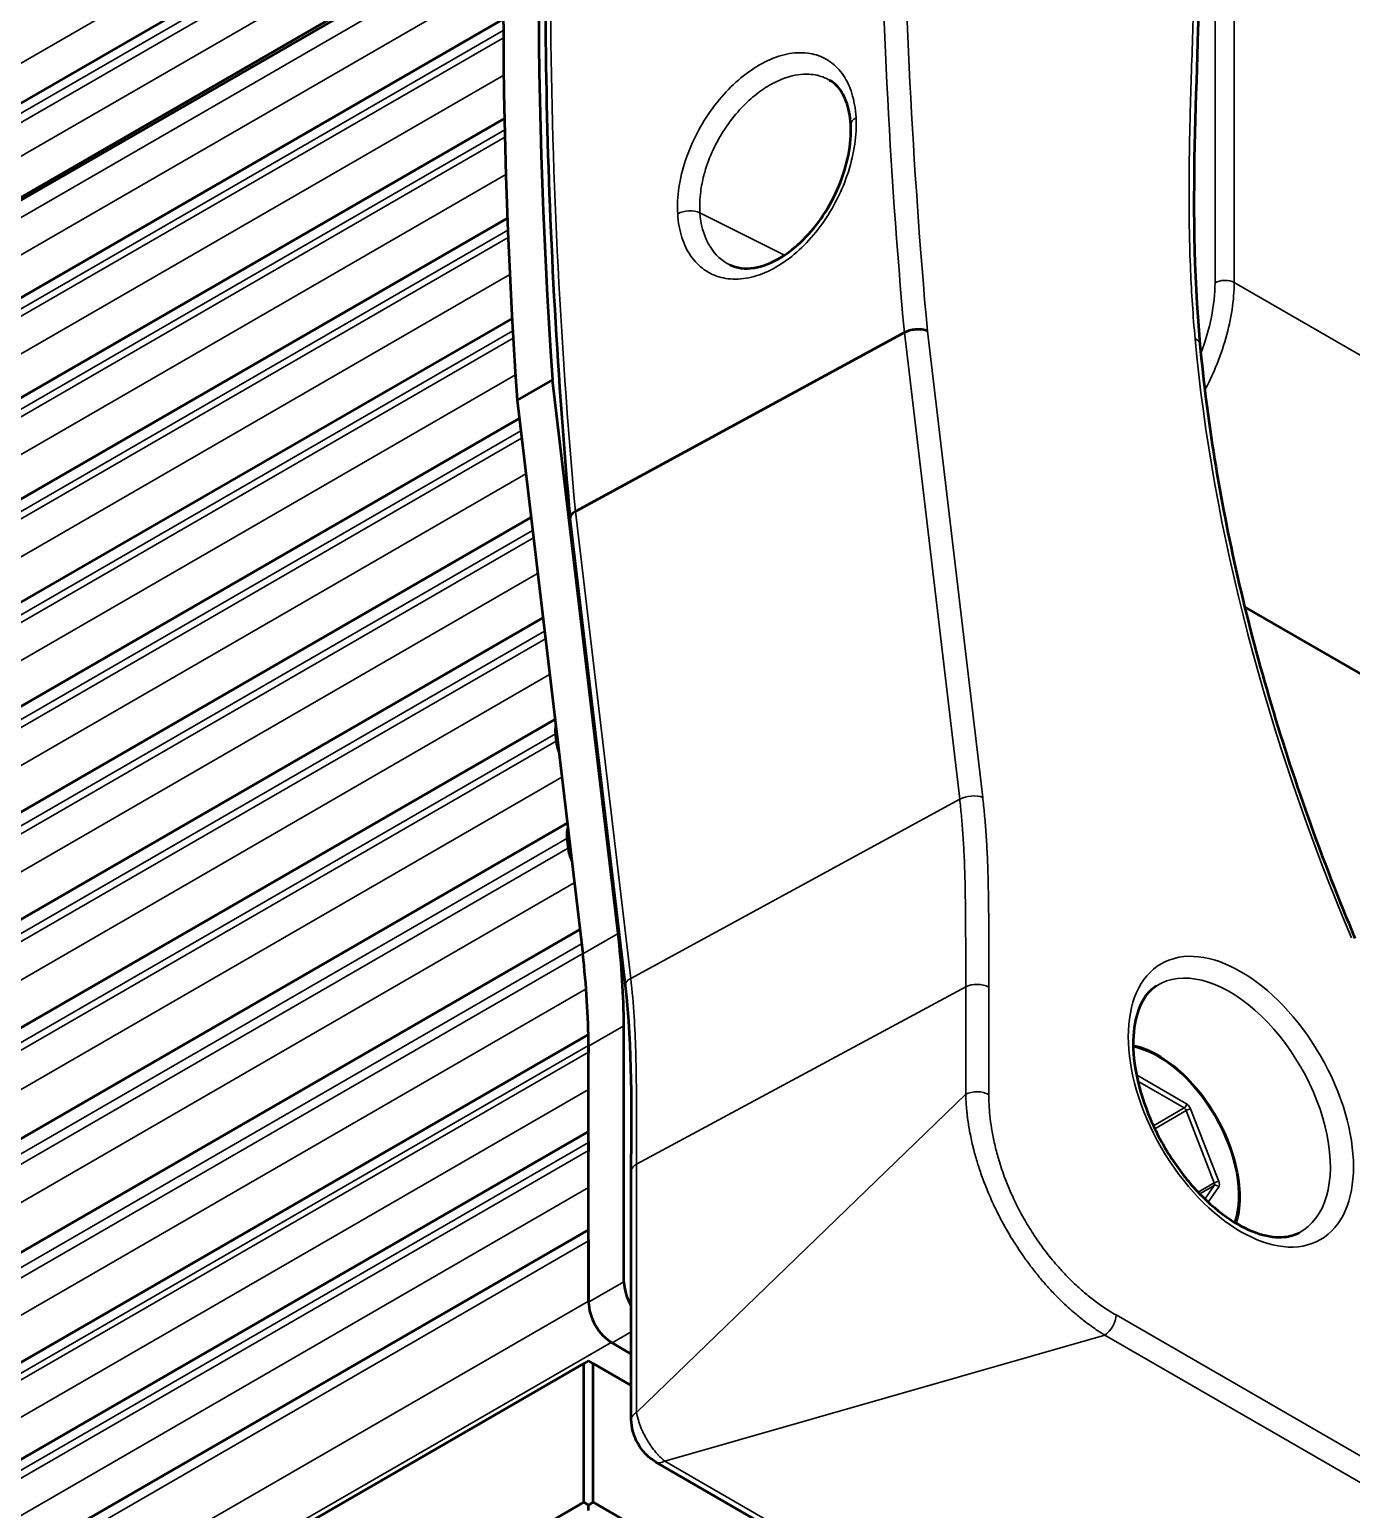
# Model space of a CAD drawing. Header units: millimetres. Extents: x 0 to 3000, y 0 to 3000.
# Drawn here: x 1038.61 to 1078.29, y 900.86 to 945.28 of the extents above; entities that cross this region are included whole.
import ezdxf

# ---------------------------------------------------------------- set-up
doc = ezdxf.new("R2010")
doc.units = ezdxf.units.MM
doc.layers.add('Visible (ANSI)', color=7, linetype='Continuous', lineweight=50)
doc.layers.add('Visible Narrow (ANSI)', color=7, linetype='Continuous', lineweight=35)

msp = doc.modelspace()

# ---------------------------------------------------------------- linework, layer by layer
at = {"layer": 'Visible (ANSI)'}
for p, q in [((1052.9137, 951.4911), (346.1809, 543.4588)), ((1052.8443, 948.5341), (345.9653, 540.4174)), ((1052.8455, 948.6208), (346.1149, 540.5897)), ((1052.8285, 945.5993), (346.1933, 537.6233)), ((1052.8648, 942.6194), (346.2588, 534.6602)), ((1052.9531, 939.6247), (346.3639, 531.6753)), ((1053.0925, 936.6155), (346.5087, 528.6691)), ((1064.8693, 936.1883), (1054.9927, 930.8189)), ((1054.3037, 934.7716), (1053.243, 934.1593)), ((1056.2738, 918.1537), (1054.3037, 934.7716)), ((1053.243, 934.1593), (1055.2132, 917.5414)), ((1053.3085, 933.6072), (346.6931, 525.6426)), ((1053.6608, 930.6351), (492.1819, 606.4651)), ((1056.4951, 916.5947), (1054.8337, 930.6077)), ((1054.0178, 927.6239), (499.57, 607.5133)), ((1075.0883, 927.9456), (1085.3377, 922.0282)), ((1054.3794, 924.5743), (878.9383, 823.2834)), ((1054.7487, 921.4592), (884.0781, 822.9225)), ((1055.127, 918.2683), (887.9285, 821.7362)), ((1055.3853, 915.1171), (890.7021, 820.0372)), ((1056.4506, 907.6968), (1056.4506, 915.3815)), ((1055.3895, 914.7901), (1055.3895, 914.5904)), ((1055.3899, 907.0845), (1055.3899, 914.7691)), ((1055.3899, 912.2042), (892.3579, 818.0776)), ((1055.3895, 911.8744), (1055.3895, 911.6406)), ((1056.6722, 903.5631), (1056.6722, 911.0165)), ((1067.2476, 910.7273), (1067.2476, 910.7272)), ((1067.2531, 910.7127), (1067.2531, 910.7127)), ((1067.2893, 910.6182), (1067.2893, 910.6181)), ((1067.4058, 910.3318), (1067.4058, 910.3318)), ((1055.3899, 909.2543), (893.4488, 815.7575)), ((1055.3895, 908.9246), (1055.3895, 907.1185)), ((1069.0493, 907.6861), (1069.0493, 907.6861)), ((1056.6722, 905.5276), (1056.0958, 905.8604)), ((1055.3892, 905.3224), (1055.2478, 905.2407)), ((1055.5306, 905.2407), (1055.3892, 905.3224)), ((1055.2478, 905.2407), (907.0382, 819.6719)), ((1055.2478, 901.0766), (1055.2478, 905.2407)), ((1055.5306, 901.0766), (1055.5306, 905.2407)), ((1056.6722, 904.5816), (1055.5306, 905.2407)), ((1107.7308, 873.2305), (1057.4118, 902.2822)), ((1040.6814, 892.6667), (1055.2478, 901.0766)), ((1055.3892, 900.995), (1055.2478, 901.0766)), ((1055.3892, 900.995), (1055.5306, 901.0766)), ((1055.3892, 900.8317), (1055.3892, 900.995)), ((1055.5306, 901.0766), (1065.1473, 895.5244))]:
    msp.add_line(p, q, dxfattribs=at)
for centre, major_axis, ratio, start_param, end_param in [((1179.2157, 874.429), (-88.62, 153.4943), 0.5773503, 0.6857379, 0.8668568), ((1178.1551, 873.8166), (88.62, -153.4943), 0.5773503, 3.8273306, 4.0084495), ((1063.7607, 942.4538), (-0.4993, -0.0263), 0.5400933, 6.2831567, 6.2831921), ((1055.0776, 923.8526), (-0.4871, 0.8436), 0.5773503, 0.5971613, 0.9129912), ((1215.7437, 854.8925), (115.0262, -199.2313), 0.5773503, 4.0545838, 4.0556862), ((1055.1019, 923.6213), (-0.4871, 0.8436), 0.5773503, 0.8978521, 1.2800402), ((1055.4235, 920.7239), (-0.4871, 0.8436), 0.5773503, 0.4942168, 0.9287961), ((1215.7437, 854.8925), (115.0262, -199.2313), 0.5773503, 4.0703887, 4.0718581), ((1055.4577, 920.4322), (-0.4871, 0.8436), 0.5773503, 0.9302654, 1.3698468), ((1039.7796, 924.8778), (-11.7885, 20.4182), 0.5773503, 3.9336762, 4.0729003), ((1038.7189, 924.2655), (11.7885, -20.4182), 0.5773503, 0.7920835, 0.9313077), ((1056.0783, 914.3924), (-0.4871, 0.8436), 0.5773503, 0.7617001, 0.7853982), ((1056.0783, 914.1927), (-0.4871, 0.8436), 0.5773503, 0.7853982, 0.8218432), ((1056.0783, 911.4767), (-0.4871, 0.8436), 0.5773503, 0.7489531, 0.7853982), ((1056.0783, 911.2429), (-0.4871, 0.8436), 0.5773503, 0.7853982, 0.8218432), ((1056.0783, 908.5269), (-0.4871, 0.8436), 0.5773503, 0.7489531, 0.7853982), ((1057.1577, 907.2886), (-0.5, 0.866), 0.5773503, 0.7853982, 1.5994556), ((1056.0966, 906.7103), (-0.5, 0.866), 0.5773503, 0.7853982, 0.8213692), ((1056.0971, 906.6762), (0.5, -0.866), 0.5773503, 3.9269908, 5.4960418), ((1057.1723, 903.5631), (-0.5, 0), 0.5773503, 0, 0.000044), ((1057.6618, 902.7152), (-0.25, -0.433), 0.5773503, 6.2831388, 6.2831853)]:
    msp.add_ellipse(centre, major_axis=major_axis, ratio=ratio, start_param=start_param, end_param=end_param, dxfattribs=at)
for points, knots in [([(1054.7057, 960.7851), (1054.5331, 958.8833), (1054.3966, 956.9567), (1054.1961, 953.0574), (1054.1321, 951.0846), (1054.0766, 947.0961), (1054.0852, 945.0805), (1054.1748, 941.0098), (1054.2559, 938.9548), (1054.4904, 934.8089), (1054.6439, 932.7181), (1054.8333, 930.6112)], [3.04232318, 3.04232318, 3.04232318, 3.04232318, 3.08399567, 3.08399567, 3.12566815, 3.12566815, 3.16734064, 3.16734064, 3.20901312, 3.20901312, 3.25068561, 3.25068561, 3.25068561, 3.25068561]), ([(1063.2614, 942.4275), (1063.2475, 942.6916), (1063.1984, 942.9325), (1063.0503, 943.326), (1062.951, 943.4829), (1062.7752, 943.6641), (1062.7077, 943.7173), (1062.6353, 943.7604)], [0, 0, 0, 0, 0.09918563, 0.09918563, 0.19749961, 0.19749961, 0.25223684, 0.25223684, 0.25223684, 0.25223684]), ([(1059.6301, 938.2235), (1059.8324, 938.1253), (1060.0803, 938.089), (1060.6095, 938.1743), (1060.885, 938.277), (1061.3866, 938.5785), (1061.6193, 938.7616), (1062.0519, 939.1913), (1062.2572, 939.443), (1062.6179, 939.9865), (1062.7773, 940.2852), (1063.0312, 940.8929), (1063.1283, 941.2095), (1063.2519, 941.833), (1063.2761, 942.1474), (1063.2614, 942.4275)], [0, 0, 0, 0, 0.13838538, 0.13838538, 0.25653847, 0.25653847, 0.35553375, 0.35553375, 0.45388555, 0.45388555, 0.55297937, 0.55297937, 0.65288501, 0.65288501, 0.75802636, 0.75802636, 0.75802636, 0.75802636]), ([(1065.5611, 936.2348), (1065.5603, 936.2351), (1065.5596, 936.2354), (1065.512, 936.2555), (1065.4565, 936.2697), (1065.3353, 936.2851), (1065.271, 936.2863), (1065.1413, 936.276), (1065.0771, 936.2646), (1064.9627, 936.2318), (1064.9126, 936.2118), (1064.8693, 936.1883)], [-0.157273389, -0.157273389, -0.157273389, -0.157273389, -0.15695618, -0.15695618, -0.137072812, -0.137072812, -0.117538357, -0.117538357, -0.098007349, -0.098007349, -0.080224832, -0.080224832, -0.080224832, -0.080224832]), ([(1073.7421, 935.8447), (1073.8461, 934.7125), (1073.9928, 933.5604), (1074.3704, 931.2266), (1074.6014, 930.0449), (1075.1456, 927.6619), (1075.459, 926.4606), (1076.1654, 924.0489), (1076.5586, 922.8384), (1077.4214, 920.4186), (1077.8911, 919.2092), (1078.3971, 918.0056)], [3.25315193, 3.25315193, 3.25315193, 3.25315193, 3.34483766, 3.34483766, 3.43652339, 3.43652339, 3.52820913, 3.52820913, 3.61989486, 3.61989486, 3.71158059, 3.71158059, 3.71158059, 3.71158059]), ([(1054.9927, 930.8189), (1054.9884, 930.8166), (1054.9842, 930.8142), (1054.9341, 930.7853), (1054.8974, 930.7551), (1054.8469, 930.6911), (1054.8336, 930.6578), (1054.8327, 930.6192), (1054.833, 930.6134), (1054.8337, 930.6077)], [-0.080224816, -0.080224816, -0.080224816, -0.080224816, -0.078478074, -0.078478074, -0.058948808, -0.058948808, -0.039417797, -0.039417797, -0.035926177, -0.035926177, -0.035926177, -0.035926177]), ([(1072.4391, 916.5803), (1072.214, 916.4372), (1072.0273, 916.2051), (1071.806, 915.6075), (1071.7484, 915.2945), (1071.7324, 914.5989), (1071.77, 914.2203), (1071.9395, 913.4258), (1072.0723, 913.0098), (1072.4234, 912.1847), (1072.6424, 911.7759), (1073.1433, 911.0118), (1073.4254, 910.6567), (1074.0191, 910.0395), (1074.3304, 909.777), (1074.9429, 909.3693), (1075.2439, 909.2232), (1075.8016, 909.0483), (1076.0565, 909.0208), (1076.4417, 909.058), (1076.5876, 909.1015), (1076.7178, 909.1694)], [2.3808897, 2.3808897, 2.3808897, 2.3808897, 2.8028983, 2.8028983, 3.1153451, 3.1153451, 3.4156315, 3.4156315, 3.7189023, 3.7189023, 4.025024, 4.025024, 4.3316118, 4.3316118, 4.6361113, 4.6361113, 4.9370327, 4.9370327, 5.2408203, 5.2408203, 5.4730919, 5.4730919, 5.4730919, 5.4730919]), ([(1071.7396, 914.7923), (1071.8449, 914.769), (1071.9517, 914.7367), (1072.3256, 914.5943), (1072.5963, 914.4397), (1073.1228, 914.0406), (1073.3783, 913.7959), (1073.8479, 913.2424), (1074.0621, 912.9338), (1074.4283, 912.2836), (1074.5803, 911.9421), (1074.8071, 911.2595), (1074.8818, 910.9185), (1074.9453, 910.27), (1074.934, 909.9626), (1074.8625, 909.6082), (1074.8429, 909.5314), (1074.8196, 909.4577)], [1.2714907, 1.2714907, 1.2714907, 1.2714907, 1.402262, 1.402262, 1.7260811, 1.7260811, 2.0508086, 2.0508086, 2.3747229, 2.3747229, 2.6983161, 2.6983161, 3.0223093, 3.0223093, 3.3471057, 3.3471057, 3.4408983, 3.4408983, 3.4408983, 3.4408983]), ([(1057.4118, 902.2822), (1057.2957, 902.3492), (1057.1854, 902.4383), (1056.9988, 902.6396), (1056.9184, 902.7524), (1056.7958, 902.9806), (1056.7495, 903.0976), (1056.6881, 903.3304), (1056.6723, 903.4488), (1056.6722, 903.5631)], [0, 0, 0, 0, 0.0436357, 0.0436357, 0.08415952, 0.08415952, 0.1213738, 0.1213738, 0.15857135, 0.15857135, 0.15857135, 0.15857135])]:
    msp.add_open_spline(points, degree=3, knots=knots, dxfattribs=at)
for points in [[(1073.7405, 948.3953), (1073.7405, 944.1965), (1073.3397, 940.2249), (1073.7421, 935.8447)], [(1056.6722, 911.0165), (1056.6723, 912.8495), (1056.7243, 914.661), (1056.4951, 916.5947)]]:
    msp.add_open_spline(points, degree=3, dxfattribs=at)
at = {"layer": 'Visible Narrow (ANSI)'}
for p, q in [((1074.1952, 937.6832), (1074.1951, 960.8929)), ((1074.7704, 960.8987), (1074.7705, 937.6896)), ((1052.9584, 952.7112), (346.416, 544.7888)), ((1052.9037, 951.176), (345.979, 543.0329)), ((1052.8953, 950.8947), (345.977, 542.7552)), ((1052.8687, 949.8644), (346.296, 541.9245)), ((1052.8376, 948.0136), (345.9661, 539.9012)), ((1052.829, 946.8831), (346.3332, 538.9876)), ((1052.83, 945.2597), (345.9923, 537.1666)), ((1052.8313, 945.0405), (345.9946, 536.9483)), ((1052.8426, 943.9149), (346.3715, 536.0336)), ((1052.8724, 942.2743), (346.0585, 534.1947)), ((1052.8776, 942.0526), (346.0628, 533.9731)), ((1052.9083, 940.9314), (346.4496, 533.0572)), ((1058.7329, 939.7885), (1061.2729, 938.5137)), ((1052.9672, 939.2632), (346.163, 531.1896)), ((1052.9762, 939.0403), (346.1724, 530.967)), ((1061.433, 938.4334), (1061.433, 938.4334)), ((1053.0253, 937.9329), (346.5674, 530.0592)), ((1074.7706, 937.6894), (1110.6714, 916.9621)), ((1053.1131, 936.2446), (346.3084, 528.1707)), ((1053.126, 936.0202), (346.3208, 527.946)), ((1066.5301, 922.1801), (1064.8693, 936.1883)), ((1067.2209, 922.2346), (1065.5611, 936.2348)), ((1053.1929, 934.9197), (346.7249, 527.0402)), ((1053.3524, 933.2365), (346.4936, 525.1313)), ((1053.3786, 933.016), (346.5089, 524.9047)), ((1053.5053, 931.947), (346.9221, 524.001)), ((1054.9927, 930.8189), (1056.6543, 916.8032)), ((1053.7063, 930.2518), (493.5255, 606.8312)), ((1053.7328, 930.0279), (494.2018, 606.9825)), ((1053.8599, 928.9562), (496.89, 607.3895)), ((1054.0648, 927.2278), (500.2819, 607.501)), ((1054.0917, 927.0005), (500.6764, 607.486)), ((1054.2191, 925.9265), (875.785, 822.9075)), ((1054.3944, 924.1459), (879.7343, 823.3058)), ((1054.4173, 923.9273), (880.1369, 823.3065)), ((1054.5849, 922.841), (882.0237, 823.2128)), ((1056.6543, 916.8032), (1066.5301, 922.1801)), ((1054.7417, 921.0039), (884.6531, 822.8032)), ((1054.776, 920.7109), (885.0388, 822.7131)), ((1054.9611, 919.6678), (886.3731, 822.3335)), ((1055.1773, 917.8437), (888.3628, 821.5333)), ((1055.2132, 917.5414), (1056.2738, 918.1537)), ((888.6572, 821.3852), (1055.2126, 917.546)), ((1055.3167, 916.4904), (889.6243, 820.8279)), ((1066.7105, 916.5465), (1056.8313, 911.2276)), ((1066.7105, 913.3228), (1066.7105, 916.5465)), ((1067.4051, 916.5395), (1067.4051, 913.3158)), ((1056.4506, 915.3815), (1055.3899, 914.7691)), ((1055.3895, 914.7901), (890.9291, 819.8388)), ((891.062, 819.7159), (1055.3895, 914.5904)), ((1071.8381, 913.9037), (1073.3407, 913.0362)), ((1055.3899, 913.4716), (891.7401, 818.9883)), ((1066.7105, 913.3228), (1056.8313, 903.7742)), ((1073.27, 912.9137), (1071.8784, 913.7172)), ((1072.3447, 912.3795), (1073.27, 912.9137)), ((1074.3062, 910.711), (1073.4632, 912.8838)), ((1073.3312, 912.8375), (1072.3861, 912.2918)), ((1074.1743, 910.6647), (1073.3312, 912.8375)), ((1055.3895, 911.8744), (892.4892, 817.8239)), ((892.5743, 817.6392), (1055.3895, 911.6406)), ((1056.8313, 911.2276), (1056.8313, 903.7742)), ((1073.688, 910.3839), (1074.1743, 910.6647)), ((1055.3899, 910.5217), (892.8776, 816.6952)), ((1074.1743, 910.583), (1073.7384, 910.3314)), ((1073.8906, 910.1794), (1074.1743, 910.583)), ((1073.9848, 910.0904), (1074.3062, 910.5477)), ((1055.3895, 908.9246), (893.7335, 815.5924)), ((1055.3899, 907.0845), (1056.4506, 907.6968)), ((895.2938, 814.6872), (1055.3895, 907.1185)), ((1071.2243, 906.7007), (1114.218, 881.8783)), ((1056.6722, 906.1932), (1056.0958, 905.8604)), ((1056.0679, 905.8772), (896.7046, 813.8688)), ((1057.6741, 902.3143), (1070.8831, 906.0957)), ((1113.8767, 881.2733), (1070.8831, 906.0957)), ((1057.6741, 902.3143), (1107.9931, 873.2626))]:
    msp.add_line(p, q, dxfattribs=at)
for centre, major_axis, ratio, start_param, end_param in [((1189.1069, 880.1675), (-88.3743, 153.0688), 0.5773503, 0.6947395, 0.8944591), ((1189.4482, 880.3645), (-88.1245, 152.6361), 0.5773503, 0.6947395, 0.8944069), ((1179.561, 874.6562), (88.61, -153.4771), 0.5773503, 3.8277213, 4.0361008), ((1063.7607, 942.4538), (-0.4993, -0.0263), 0.5400933, 5.4334765, 6.2831553), ((1058.4049, 939.5706), (-0.4992, -0.0282), 0.5425773, 3.9651798, 5.4313928), ((1074.4876, 937.5262), (0.4, 0), 0.5773503, 0.7854053, 2.3905441), ((1071.1583, 935.8057), (-2.1109, -3.9208), 0.5568482, 1.8029435, 2.3384681), ((1073.2442, 935.799), (0.4979, 0.0457), 0.509486, 0, 0.7355003), ((1104.2989, 922.2492), (21.8448, -37.8362), 0.5773503, 4.0385501, 4.4969788), ((1066.8673, 922.0305), (0.4965, 0.0589), 0.4872703, 0.7223549, 2.2582407), ((1074.6313, 912.9054), (2.14, -3.7066), 0.5773503, 6.2584901, 9.4494732), ((1056.9916, 916.6536), (-0.4965, -0.0589), 0.4872703, 5.3998331, 6.2831853), ((1067.0515, 916.3353), (-0.5, 0), 0.5773503, 3.9269948, 5.4628796), ((1072.4976, 911.6735), (-1.7, 2.9445), 0.5773503, 3.6066323, 5.8181456), ((1067.0515, 913.1117), (0.5, 0), 0.5773503, 0.7853982, 2.3212879), ((1073.27, 912.9954), (0.05, 0.0866), 0.5773503, 3.9269908, 5.4977871), ((1073.27, 912.8321), (-0.05, 0.0866), 0.5773503, 4.4505896, 5.4977871), ((1073.3925, 912.843), (-0.0932, -0.0362), 0.2113249, 3.773507, 5.3443033), ((1073.3407, 912.8729), (-0.1, 0.1732), 0.5773503, 4.4505896, 5.4977871), ((1057.1722, 911.0165), (-0.5, 0), 0.5773503, 5.4628788, 6.2831853), ((1068.9622, 909.6322), (1.325, -2.295), 0.5773503, 3.7434851, 3.7434951), ((1074.2355, 910.6702), (0.0932, 0.0362), 0.2113249, 0.6319143, 2.2027106), ((1074.1131, 910.6592), (0.05, -0.0866), 0.5773503, 0.2617994, 1.3089969), ((1074.1838, 910.7), (0.1, -0.1732), 0.5773503, 0.2617994, 1.3089969), ((1074.2355, 910.5069), (-0.0818, 0.0575), 0.7886751, 4.3615096, 5.9323059), ((1069.7399, 910.0814), (1.75, -3.0311), 0.5773503, 5.1219773, 5.1219875), ((1070.8708, 906.4966), (-0.25, -0.433), 0.5773503, 0.8203048, 2.3561945), ((1057.1722, 903.5631), (-0.5, 0), 0.5773503, 5.462876, 6.2831853), ((1057.6618, 902.7152), (-0.25, -0.433), 0.5773503, 0, 0.8203111)]:
    msp.add_ellipse(centre, major_axis=major_axis, ratio=ratio, start_param=start_param, end_param=end_param, dxfattribs=at)
msp.add_ellipse((1074.9725, 913.1024), major_axis=(-2.3898, 4.1393), ratio=0.5773503, dxfattribs=at)
for points, knots in [([(1073.594, 948.5994), (1073.594, 948.0778), (1073.5876, 947.5598), (1073.5772, 947.0439), (1073.5673, 946.5496), (1073.5537, 946.0573), (1073.5387, 945.5658), (1073.5246, 945.1073), (1073.5093, 944.6495), (1073.4943, 944.1912), (1073.4798, 943.7475), (1073.4657, 943.3033), (1073.4535, 942.8579), (1073.4493, 942.7052), (1073.4453, 942.5524), (1073.4416, 942.3993), (1073.4338, 942.0772), (1073.4273, 941.7542), (1073.4226, 941.43), (1073.415, 940.9029), (1073.4122, 940.3728), (1073.4166, 939.8382), (1073.4183, 939.6446), (1073.4208, 939.4504), (1073.4245, 939.2556), (1073.432, 938.8545), (1073.444, 938.4509), (1073.4615, 938.0442), (1073.4904, 937.3724), (1073.5344, 936.6922), (1073.5977, 936.0031)], [0, 0, 0, 0, 0.12459058, 0.12459058, 0.12459058, 0.24395436, 0.24395436, 0.24395436, 0.35527791, 0.35527791, 0.35527791, 0.46306009, 0.46306009, 0.46306009, 0.5, 0.5, 0.5, 0.5777691, 0.5777691, 0.5777691, 0.7042057, 0.7042057, 0.7042057, 0.75, 0.75, 0.75, 0.84426209, 0.84426209, 0.84426209, 1, 1, 1, 1]), ([(1063.4204, 942.639), (1063.3997, 942.9139), (1063.3576, 943.1591), (1063.2947, 943.369), (1063.2318, 943.5788), (1063.148, 943.7535), (1063.0406, 943.9096), (1062.9333, 944.0658), (1062.8025, 944.2034), (1062.6558, 944.3109), (1062.5091, 944.4183), (1062.3466, 944.4956), (1062.1668, 944.5414), (1061.987, 944.5873), (1061.79, 944.6018), (1061.5822, 944.5825), (1061.3744, 944.5631), (1061.1559, 944.51), (1060.9352, 944.4231), (1060.7145, 944.3362), (1060.4917, 944.2156), (1060.2781, 944.0705), (1060.0645, 943.9255), (1059.8603, 943.756), (1059.6636, 943.5618), (1059.467, 943.3676), (1059.278, 943.1487), (1059.1066, 942.9152), (1058.9351, 942.6818), (1058.7812, 942.4338), (1058.6461, 942.1742), (1058.5111, 941.9147), (1058.395, 941.6436), (1058.3032, 941.3679), (1058.2114, 941.0922), (1058.1439, 940.8119), (1058.1038, 940.5416), (1058.0637, 940.2713), (1058.0509, 940.0111), (1058.0645, 939.7559)], [0, 0, 0, 0, 0.0769231, 0.0769231, 0.0769231, 0.1538462, 0.1538462, 0.1538462, 0.2307692, 0.2307692, 0.2307692, 0.3076923, 0.3076923, 0.3076923, 0.3846154, 0.3846154, 0.3846154, 0.4615385, 0.4615385, 0.4615385, 0.5384615, 0.5384615, 0.5384615, 0.6153846, 0.6153846, 0.6153846, 0.6923077, 0.6923077, 0.6923077, 0.7692308, 0.7692308, 0.7692308, 0.8461538, 0.8461538, 0.8461538, 0.9230769, 0.9230769, 0.9230769, 1, 1, 1, 1]), ([(1058.7329, 939.7885), (1058.7197, 939.9914), (1058.7276, 940.2062), (1058.7564, 940.4258), (1058.7769, 940.5824), (1058.8081, 940.7414), (1058.8494, 940.9011), (1058.8662, 940.966), (1058.8847, 941.0309), (1058.9048, 941.0958), (1058.9744, 941.3202), (1059.0636, 941.5439), (1059.1699, 941.7607), (1059.2146, 941.8521), (1059.2624, 941.9422), (1059.3129, 942.0308), (1059.3825, 942.1527), (1059.4573, 942.2715), (1059.5368, 942.3863), (1059.6738, 942.5845), (1059.8246, 942.7708), (1059.9848, 942.9397), (1060.0055, 942.9617), (1060.0265, 942.9833), (1060.0476, 943.0046), (1060.1854, 943.1442), (1060.3297, 943.271), (1060.4775, 943.3829), (1060.6274, 943.4965), (1060.781, 943.5947), (1060.9352, 943.6755), (1060.9504, 943.6835), (1060.9656, 943.6913), (1060.9808, 943.6989), (1061.1544, 943.786), (1061.3285, 943.8509), (1061.4988, 943.8922), (1061.6142, 943.9202), (1061.7278, 943.9373), (1061.8384, 943.9435), (1061.8975, 943.9468), (1061.9557, 943.9469), (1062.0129, 943.9439), (1062.1774, 943.9352), (1062.3333, 943.9003), (1062.4766, 943.8403), (1062.5267, 943.8193), (1062.5752, 943.7952), (1062.622, 943.7681), (1062.6264, 943.7656), (1062.6309, 943.763), (1062.6353, 943.7604)], [0, 0, 0, 0, 0.07297665, 0.07297665, 0.07297665, 0.125, 0.125, 0.125, 0.14613266, 0.14613266, 0.14613266, 0.2192184, 0.2192184, 0.2192184, 0.25, 0.25, 0.25, 0.2923686, 0.2923686, 0.2923686, 0.36550869, 0.36550869, 0.36550869, 0.375, 0.375, 0.375, 0.43705189, 0.43705189, 0.43705189, 0.5, 0.5, 0.5, 0.50620318, 0.50620318, 0.50620318, 0.57702183, 0.57702183, 0.57702183, 0.625, 0.625, 0.625, 0.65061522, 0.65061522, 0.65061522, 0.72427285, 0.72427285, 0.72427285, 0.75, 0.75, 0.75, 0.75243969, 0.75243969, 0.75243969, 0.75243969]), ([(1059.6301, 938.2236), (1059.6027, 938.2368), (1059.3369, 938.3767), (1058.9252, 938.8088), (1058.7555, 939.4418), (1058.7329, 939.7885)], [0.73590145, 0.73590145, 0.73590145, 0.73590145, 0.75, 0.875, 1, 1, 1, 1]), ([(1074.7705, 937.6895), (1074.7704, 937.4304), (1074.7277, 936.886), (1074.5378, 936.0219), (1074.2499, 935.2018), (1074.0073, 934.685), (1073.8894, 934.4602)], [0, 0, 0, 0, 0.125, 0.25, 0.375, 0.47500302, 0.47500302, 0.47500302, 0.47500302]), ([(1066.7105, 916.5465), (1066.7105, 916.878), (1066.711, 917.209), (1066.7109, 917.5399), (1066.7107, 917.836), (1066.7101, 918.1319), (1066.7083, 918.4284), (1066.7066, 918.694), (1066.704, 918.96), (1066.6999, 919.2264), (1066.6993, 919.2633), (1066.6987, 919.3002), (1066.6981, 919.3371), (1066.6946, 919.5394), (1066.6902, 919.742), (1066.6843, 919.9451), (1066.6779, 920.1602), (1066.6698, 920.3759), (1066.6593, 920.5926), (1066.6498, 920.7864), (1066.6383, 920.981), (1066.6244, 921.1764), (1066.612, 921.3514), (1066.5976, 921.527), (1066.5808, 921.7035), (1066.5658, 921.8617), (1066.549, 922.0206), (1066.5301, 922.1801)], [0, 0, 0, 0, 0.17814548, 0.17814548, 0.17814548, 0.33746429, 0.33746429, 0.33746429, 0.48021551, 0.48021551, 0.48021551, 0.5, 0.5, 0.5, 0.60833891, 0.60833891, 0.60833891, 0.72309072, 0.72309072, 0.72309072, 0.82574908, 0.82574908, 0.82574908, 0.91761826, 0.91761826, 0.91761826, 0.99999996, 0.99999996, 0.99999996, 0.99999996]), ([(1067.4051, 916.5395), (1067.4051, 916.8707), (1067.4056, 917.2016), (1067.4055, 917.5331), (1067.4054, 917.8295), (1067.4049, 918.1264), (1067.403, 918.4242), (1067.4014, 918.6908), (1067.3987, 918.9582), (1067.3944, 919.2267), (1067.3938, 919.2639), (1067.3932, 919.3011), (1067.3926, 919.3383), (1067.389, 919.5423), (1067.3845, 919.7469), (1067.3784, 919.9524), (1067.372, 920.1703), (1067.3638, 920.3892), (1067.353, 920.6097), (1067.3434, 920.8069), (1067.3318, 921.0053), (1067.3176, 921.2051), (1067.3049, 921.3838), (1067.2902, 921.5637), (1067.273, 921.7448), (1067.2577, 921.9071), (1067.2404, 922.0704), (1067.2209, 922.2346)], [0, 0, 0, 0, 0.17820031, 0.17820031, 0.17820031, 0.33756362, 0.33756362, 0.33756362, 0.48023998, 0.48023998, 0.48023998, 0.5, 0.5, 0.5, 0.60824976, 0.60824976, 0.60824976, 0.72299891, 0.72299891, 0.72299891, 0.825696, 0.825696, 0.825696, 0.91760307, 0.91760307, 0.91760307, 0.99999995, 0.99999995, 0.99999995, 0.99999995]), ([(1056.6543, 916.8032), (1056.7001, 916.4175), (1056.7333, 916.0357), (1056.7575, 915.6572), (1056.7796, 915.3127), (1056.7943, 914.9711), (1056.8046, 914.6308), (1056.811, 914.4167), (1056.8157, 914.203), (1056.8193, 913.9898), (1056.8209, 913.8941), (1056.8222, 913.7985), (1056.8234, 913.7029), (1056.827, 913.4203), (1056.8291, 913.1382), (1056.8303, 912.8563), (1056.8314, 912.589), (1056.8316, 912.322), (1056.8316, 912.0548), (1056.8316, 911.7793), (1056.8313, 911.5036), (1056.8313, 911.2276)], [0, 0, 0, 0, 0.20134444, 0.20134444, 0.20134444, 0.38462049, 0.38462049, 0.38462049, 0.5, 0.5, 0.5, 0.55178177, 0.55178177, 0.55178177, 0.70491876, 0.70491876, 0.70491876, 0.85015677, 0.85015677, 0.85015677, 0.99999998, 0.99999998, 0.99999998, 0.99999998]), ([(1070.8831, 906.0957), (1070.7484, 906.1783), (1070.6152, 906.2668), (1070.4841, 906.3607), (1070.465, 906.3743), (1070.446, 906.3881), (1070.4271, 906.4019), (1070.3267, 906.4753), (1070.2275, 906.5519), (1070.1296, 906.6314), (1070.0817, 906.6703), (1070.0341, 906.7099), (1069.9869, 906.7502), (1069.9208, 906.8066), (1069.8554, 906.8642), (1069.7906, 906.9232), (1069.7146, 906.9924), (1069.6394, 907.0634), (1069.5654, 907.1359), (1069.5216, 907.1788), (1069.4781, 907.2223), (1069.4351, 907.2663), (1069.3433, 907.3601), (1069.2532, 907.4563), (1069.1649, 907.5547), (1069.1279, 907.596), (1069.0912, 907.6377), (1069.0548, 907.6797), (1068.9637, 907.785), (1068.8747, 907.8927), (1068.7878, 908.0024), (1068.7448, 908.0568), (1068.7023, 908.1116), (1068.6603, 908.167), (1068.5837, 908.2681), (1068.5089, 908.3709), (1068.4359, 908.4752), (1068.3764, 908.5603), (1068.3181, 908.6464), (1068.2611, 908.7335), (1068.21, 908.8115), (1068.1599, 908.8903), (1068.1109, 908.9698), (1068.03, 909.101), (1067.952, 909.2341), (1067.8771, 909.3689), (1067.856, 909.4069), (1067.8351, 909.445), (1067.8144, 909.4833), (1067.7205, 909.6572), (1067.6317, 909.8337), (1067.5483, 910.0122), (1067.5449, 910.0196), (1067.5414, 910.027), (1067.538, 910.0344), (1067.4585, 910.2057), (1067.384, 910.3789), (1067.3147, 910.5534), (1067.2986, 910.5939), (1067.2829, 910.6344), (1067.2674, 910.6751), (1067.2132, 910.8172), (1067.1624, 910.9603), (1067.1154, 911.104), (1067.0986, 911.1555), (1067.0822, 911.2071), (1067.0663, 911.2588), (1067.0251, 911.3924), (1066.9872, 911.5264), (1066.9528, 911.6606), (1066.9425, 911.7005), (1066.9325, 911.7405), (1066.9229, 911.7804), (1066.8875, 911.9267), (1066.8563, 912.073), (1066.8293, 912.2191), (1066.8279, 912.2269), (1066.8264, 912.2347), (1066.825, 912.2425), (1066.8003, 912.3786), (1066.7794, 912.5144), (1066.7624, 912.6496), (1066.7571, 912.6914), (1066.7522, 912.7332), (1066.7477, 912.7748), (1066.7393, 912.8526), (1066.7322, 912.9301), (1066.7265, 913.0073), (1066.7186, 913.113), (1066.7133, 913.2183), (1066.7105, 913.3228)], [0, 0, 0, 0, 0.0582149, 0.0582149, 0.0582149, 0.0666667, 0.0666667, 0.0666667, 0.1114295, 0.1114295, 0.1114295, 0.1333333, 0.1333333, 0.1333333, 0.1639828, 0.1639828, 0.1639828, 0.2, 0.2, 0.2, 0.221293, 0.221293, 0.221293, 0.2666667, 0.2666667, 0.2666667, 0.2856879, 0.2856879, 0.2856879, 0.3333333, 0.3333333, 0.3333333, 0.3569164, 0.3569164, 0.3569164, 0.4, 0.4, 0.4, 0.435151, 0.435151, 0.435151, 0.4666667, 0.4666667, 0.4666667, 0.5186644, 0.5186644, 0.5186644, 0.5333333, 0.5333333, 0.5333333, 0.6, 0.6, 0.6, 0.6027634, 0.6027634, 0.6027634, 0.6666667, 0.6666667, 0.6666667, 0.6814783, 0.6814783, 0.6814783, 0.7333333, 0.7333333, 0.7333333, 0.7519231, 0.7519231, 0.7519231, 0.8, 0.8, 0.8, 0.814304, 0.814304, 0.814304, 0.8666667, 0.8666667, 0.8666667, 0.8694634, 0.8694634, 0.8694634, 0.9182491, 0.9182491, 0.9182491, 0.9333333, 0.9333333, 0.9333333, 0.9614584, 0.9614584, 0.9614584, 1, 1, 1, 1]), ([(1071.2243, 906.7007), (1071.0977, 906.7738), (1070.9711, 906.8532), (1070.8451, 906.9388), (1070.7327, 907.0152), (1070.6208, 907.0965), (1070.5097, 907.1826), (1070.4023, 907.2658), (1070.2958, 907.3536), (1070.1903, 907.4457), (1070.0777, 907.5441), (1069.9664, 907.6476), (1069.8569, 907.7557), (1069.8199, 907.7923), (1069.783, 907.8294), (1069.7464, 907.8671), (1069.6638, 907.952), (1069.5823, 908.0396), (1069.5022, 908.1298), (1069.3766, 908.271), (1069.2544, 908.4185), (1069.1363, 908.5712), (1069.0084, 908.7368), (1068.8854, 908.9087), (1068.7685, 909.0855), (1068.672, 909.2316), (1068.5795, 909.3811), (1068.4918, 909.5331), (1068.4667, 909.5766), (1068.442, 909.6202), (1068.4177, 909.664), (1068.3073, 909.8632), (1068.2048, 910.0665), (1068.111, 910.2721), (1068.0225, 910.4664), (1067.9417, 910.6627), (1067.8693, 910.8594), (1067.8034, 911.0385), (1067.7443, 911.218), (1067.6923, 911.3967), (1067.6869, 911.4154), (1067.6815, 911.4341), (1067.6762, 911.4528), (1067.6358, 911.5955), (1067.6, 911.7376), (1067.5687, 911.8787), (1067.5368, 912.0228), (1067.5096, 912.1658), (1067.4871, 912.3073), (1067.4668, 912.435), (1067.4503, 912.5614), (1067.4376, 912.6862), (1067.4262, 912.7989), (1067.4178, 912.9103), (1067.4124, 913.0202), (1067.4075, 913.12), (1067.4051, 913.2186), (1067.4051, 913.3158)], [0, 0, 0, 0, 0.0627207, 0.0627207, 0.0627207, 0.1186491, 0.1186491, 0.1186491, 0.1726983, 0.1726983, 0.1726983, 0.2304575, 0.2304575, 0.2304575, 0.25, 0.25, 0.25, 0.294095, 0.294095, 0.294095, 0.3632194, 0.3632194, 0.3632194, 0.4381325, 0.4381325, 0.4381325, 0.5, 0.5, 0.5, 0.5176673, 0.5176673, 0.5176673, 0.5978973, 0.5978973, 0.5978973, 0.6737251, 0.6737251, 0.6737251, 0.7427648, 0.7427648, 0.7427648, 0.75, 0.75, 0.75, 0.8051739, 0.8051739, 0.8051739, 0.8615173, 0.8615173, 0.8615173, 0.9123755, 0.9123755, 0.9123755, 0.9582942, 0.9582942, 0.9582942, 1, 1, 1, 1]), ([(1056.8313, 903.7742), (1056.8438, 903.6869), (1056.8661, 903.5938), (1056.8955, 903.5012), (1056.8998, 903.4876), (1056.9043, 903.4741), (1056.9089, 903.4605), (1056.9345, 903.385), (1056.9641, 903.3107), (1056.9984, 903.2344), (1057.0123, 903.2036), (1057.027, 903.1724), (1057.0427, 903.1407), (1057.0704, 903.0848), (1057.1011, 903.0272), (1057.134, 902.9704), (1057.1659, 902.9155), (1057.1997, 902.8614), (1057.2341, 902.8099), (1057.2558, 902.7775), (1057.2777, 902.746), (1057.2999, 902.7156), (1057.3492, 902.6479), (1057.3996, 902.5851), (1057.4508, 902.5276), (1057.4609, 902.5162), (1057.471, 902.5051), (1057.4812, 902.4941), (1057.5455, 902.4248), (1057.6105, 902.3643), (1057.6741, 902.3143)], [0.00000007, 0.00000007, 0.00000007, 0.00000007, 0.1744698, 0.1744698, 0.1744698, 0.2, 0.2, 0.2, 0.34245435, 0.34245435, 0.34245435, 0.4, 0.4, 0.4, 0.50166784, 0.50166784, 0.50166784, 0.6, 0.6, 0.6, 0.66193034, 0.66193034, 0.66193034, 0.8, 0.8, 0.8, 0.82727536, 0.82727536, 0.82727536, 0.99999945, 0.99999945, 0.99999945, 0.99999945])]:
    msp.add_open_spline(points, degree=3, knots=knots, dxfattribs=at)
msp.add_open_spline([(1058.0645, 939.7559), (1058.0797, 939.4883), (1058.1709, 939.0128), (1058.4345, 938.4661), (1058.8462, 938.0465), (1059.352, 937.8124), (1059.9498, 937.7667), (1060.6035, 937.923), (1061.261, 938.2766), (1061.8711, 938.7876), (1062.4252, 939.4466), (1062.8751, 940.1955), (1063.2118, 941.0148), (1063.4058, 941.8491), (1063.4341, 942.3792), (1063.4204, 942.639)], degree=3, dxfattribs=at)

doc.saveas('drawing.dxf')
